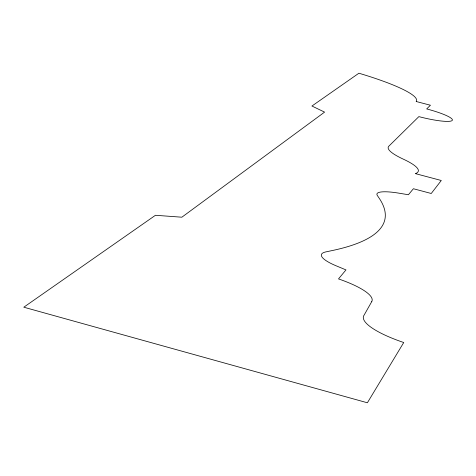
<?xml version="1.0" encoding="UTF-8"?>
<svg xmlns="http://www.w3.org/2000/svg" width="476" height="476" viewBox="0 0 476 476"><rect width="100%" height="100%" fill="white"/><g stroke="black" fill="none" stroke-linecap="round" stroke-linejoin="round"><path stroke-width="0.71" d="M371.75 301.605L364.14 315.064A64.575 15.934 14.3 0 0 403.737 342.518L367.383 402.779L23.8 307.204L155.45 215.283L181.856 217.205L324.584 112.116L311.929 106.023L358.904 73.221A93.945 14.042 13.5 0 1 416.155 101.495L430.435 105.238L426.68 108.933A30.452 4.689 13.9 0 1 452.152 120.482A30.452 4.689 13.9 0 1 418.868 116.62L388.868 146.156A68.235 11.751 14.1 0 0 403.285 159.139A67.985 12.192 13.6 0 1 415.441 173.633L441.276 180.493L431.244 193.494L413.394 188.734L408.414 194.738L399.81 193.321A34.004 6.575 14 0 0 377.343 195.487L379.318 198.438A490.125 97.782 11.4 0 1 332.48 250.495L325.882 251.893A39.55 8.901 13.8 0 0 337.282 266.28L345.981 269.91L338.507 278.906A59.756 14.304 13.6 0 1 371.75 301.605"/></g></svg>
